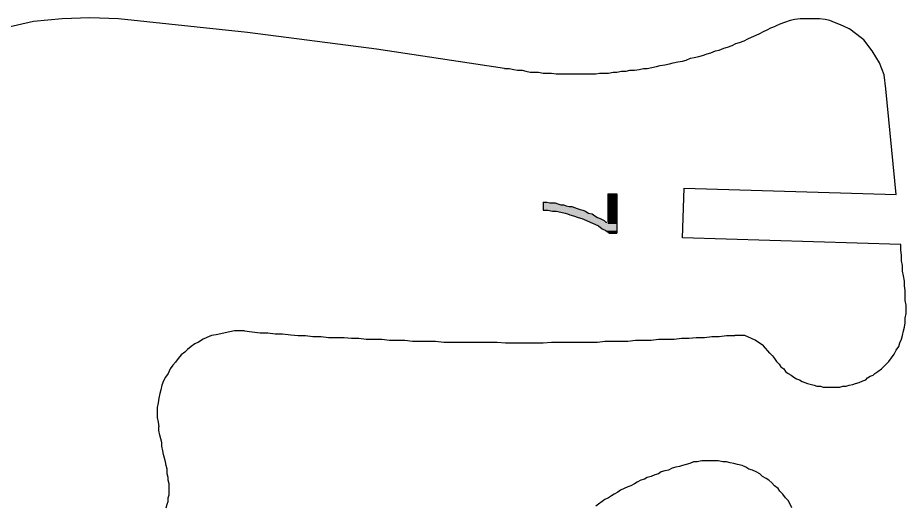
# Model space of a CAD drawing. Extents: x -1063 to 1100, y -467 to 441.
# Drawn here: x 676.8 to 837.5, y 126.7 to 214.9 of the extents above; entities that cross this region are included whole.
import ezdxf

# ---------------------------------------------------------------- set-up
doc = ezdxf.new("R2010")
doc.units = 0
doc.layers.add('H', color=7, linetype='CONTINUOUS')
doc.layers.add('P', color=250, linetype='CONTINUOUS')

# ---------------------------------------------------------------- blocks, each defined once
blk = doc.blocks.new('*U515')
at = {"layer": 'H', "color": 0, "linetype": 'CONTINUOUS'}
for p, q in [((783.47, 183.08), (785.13, 183.08)), ((783.47, 183.08), (783.47, 181.58)), ((785.13, 183.08), (785.13, 181.58)), ((771.8, 181.58), (772.47, 181.58)), ((771.8, 181.58), (771.8, 181.42)), ((771.8, 181.42), (771.8, 181.25)), ((771.8, 181.25), (771.8, 181.08)), ((771.8, 181.08), (771.8, 180.92)), ((771.8, 180.92), (771.8, 180.75)), ((771.8, 180.75), (771.8, 180.58)), ((771.8, 180.58), (771.8, 180.42)), ((771.8, 180.42), (771.8, 180.25)), ((771.8, 180.25), (771.8, 180.08)), ((771.8, 180.08), (772.63, 180.08)), ((772.47, 181.58), (772.97, 181.42)), ((772.63, 180.08), (773.47, 179.92)), ((772.97, 181.42), (773.47, 181.42)), ((773.47, 181.42), (773.97, 181.42)), ((773.97, 181.42), (774.47, 181.25)), ((774.47, 181.25), (774.97, 181.08)), ((774.97, 181.08), (775.47, 181.08)), ((775.47, 181.08), (775.97, 180.92)), ((775.97, 180.92), (776.47, 180.75)), ((776.47, 180.75), (776.97, 180.75)), ((776.97, 180.75), (777.47, 180.58)), ((777.47, 180.58), (777.97, 180.42)), ((777.97, 180.42), (778.47, 180.25)), ((778.47, 180.25), (778.97, 180.08)), ((778.97, 180.08), (779.47, 179.92)), ((783.47, 181.58), (783.47, 181.42)), ((783.47, 181.42), (783.47, 181.25)), ((783.47, 181.25), (783.47, 181.08)), ((783.47, 181.08), (783.47, 180.92)), ((783.47, 180.92), (783.47, 180.75)), ((783.47, 180.75), (783.47, 180.58)), ((783.47, 180.58), (783.47, 180.42)), ((783.47, 180.42), (783.47, 180.25)), ((783.47, 180.25), (783.47, 180.08)), ((783.47, 180.08), (783.47, 179.92)), ((785.13, 181.58), (785.13, 181.42)), ((785.13, 181.42), (785.13, 181.25)), ((785.13, 181.25), (785.13, 181.08)), ((785.13, 181.08), (785.13, 180.92)), ((785.13, 180.92), (785.13, 180.75)), ((785.13, 180.75), (785.13, 180.58)), ((785.13, 180.58), (785.13, 180.42)), ((785.13, 180.42), (785.13, 180.25)), ((785.13, 180.25), (785.13, 180.08)), ((785.13, 180.08), (785.13, 179.92)), ((773.47, 179.92), (774.13, 179.92)), ((774.13, 179.92), (774.97, 179.75)), ((774.97, 179.75), (775.8, 179.58)), ((775.8, 179.58), (776.22, 179.42)), ((776.22, 179.42), (776.63, 179.25)), ((776.63, 179.25), (777.3, 179.08)), ((777.3, 179.08), (778.13, 178.75)), ((778.13, 178.75), (778.8, 178.58)), ((778.8, 178.58), (779.22, 178.42)), ((779.22, 178.42), (779.63, 178.25)), ((779.47, 179.92), (779.72, 179.75)), ((779.72, 179.75), (779.97, 179.58)), ((779.97, 179.58), (780.63, 179.42)), ((780.63, 179.42), (780.88, 179.25)), ((780.88, 179.25), (781.13, 179.08)), ((781.13, 179.08), (781.63, 178.75)), ((781.63, 178.75), (782.13, 178.58)), ((782.13, 178.58), (782.47, 178.42)), ((782.47, 178.42), (782.8, 178.25)), ((783.47, 179.92), (783.47, 179.75)), ((783.47, 179.75), (783.47, 179.58)), ((783.47, 179.58), (783.47, 179.42)), ((783.47, 179.42), (783.47, 179.25)), ((783.47, 179.25), (783.47, 179.08)), ((783.47, 179.08), (783.47, 178.75)), ((783.47, 178.75), (783.47, 178.58)), ((783.47, 178.58), (783.47, 178.42)), ((783.47, 178.42), (783.47, 178.25)), ((785.13, 179.92), (785.13, 179.75)), ((785.13, 179.75), (785.13, 179.58)), ((785.13, 179.58), (785.13, 179.42)), ((785.13, 179.42), (785.13, 179.25)), ((785.13, 179.25), (785.13, 179.08)), ((785.13, 179.08), (785.13, 178.75)), ((785.13, 178.75), (785.13, 178.58)), ((785.13, 178.58), (785.13, 178.42)), ((785.13, 178.42), (785.13, 178.25)), ((779.63, 178.25), (780.3, 177.92)), ((780.3, 177.92), (781.13, 177.58)), ((781.13, 177.58), (781.8, 177.25)), ((781.8, 177.25), (782.47, 176.75)), ((782.8, 178.25), (783.13, 177.92)), ((783.13, 177.92), (783.3, 177.92)), ((783.47, 178.25), (783.47, 177.92)), ((785.13, 178.25), (785.13, 177.92)), ((785.13, 177.92), (785.13, 177.58)), ((785.13, 177.58), (785.13, 177.25)), ((785.13, 177.25), (785.13, 176.75)), ((782.47, 176.75), (783.13, 176.42)), ((783.13, 176.42), (783.8, 175.92)), ((783.8, 175.92), (785.13, 175.92)), ((785.13, 176.75), (785.13, 176.42)), ((785.13, 176.42), (785.13, 175.92))]:
    blk.add_line(p, q, dxfattribs=at)
for points in [[(783.47, 183.08), (783.47, 183.08), (785.13, 183.08)], [(783.47, 183.08), (783.47, 181.58), (785.13, 181.58)], [(771.8, 181.58), (771.8, 181.58), (772.47, 181.58)], [(771.8, 181.58), (771.8, 181.42), (772.97, 181.42)], [(771.8, 181.42), (771.8, 181.25), (774.47, 181.25)], [(771.8, 181.25), (771.8, 181.08), (774.97, 181.08)], [(771.8, 181.08), (771.8, 180.92), (775.97, 180.92)], [(771.8, 180.92), (771.8, 180.75), (776.47, 180.75)], [(771.8, 180.75), (771.8, 180.58), (777.47, 180.58)], [(771.8, 180.58), (771.8, 180.42), (777.97, 180.42)], [(771.8, 180.42), (771.8, 180.25), (778.47, 180.25)], [(771.8, 180.25), (771.8, 180.08), (778.97, 180.08)], [(771.8, 180.08), (771.8, 180.08), (772.63, 180.08)], [(772.63, 180.08), (773.47, 179.92), (779.47, 179.92)], [(772.97, 181.42), (772.97, 181.42), (773.47, 181.42)], [(773.47, 181.42), (773.47, 181.42), (773.97, 181.42)], [(774.97, 181.08), (774.97, 181.08), (775.47, 181.08)], [(776.47, 180.75), (776.47, 180.75), (776.97, 180.75)], [(783.47, 181.58), (783.47, 181.42), (785.13, 181.42)], [(783.47, 181.42), (783.47, 181.25), (785.13, 181.25)], [(783.47, 181.25), (783.47, 181.08), (785.13, 181.08)], [(783.47, 181.08), (783.47, 180.92), (785.13, 180.92)], [(783.47, 180.92), (783.47, 180.75), (785.13, 180.75)], [(783.47, 180.75), (783.47, 180.58), (785.13, 180.58)], [(783.47, 180.58), (783.47, 180.42), (785.13, 180.42)], [(783.47, 180.42), (783.47, 180.25), (785.13, 180.25)], [(783.47, 180.25), (783.47, 180.08), (785.13, 180.08)], [(783.47, 180.08), (783.47, 179.92), (785.13, 179.92)], [(773.47, 179.92), (773.47, 179.92), (774.13, 179.92)], [(774.13, 179.92), (774.97, 179.75), (779.72, 179.75)], [(774.97, 179.75), (775.8, 179.58), (779.97, 179.58)], [(775.8, 179.58), (776.22, 179.42), (780.63, 179.42)], [(776.22, 179.42), (776.63, 179.25), (780.88, 179.25)], [(776.63, 179.25), (777.3, 179.08), (781.13, 179.08)], [(777.3, 179.08), (778.13, 178.75), (781.63, 178.75)], [(778.13, 178.75), (778.8, 178.58), (782.13, 178.58)], [(778.8, 178.58), (779.22, 178.42), (782.47, 178.42)], [(779.22, 178.42), (779.63, 178.25), (782.8, 178.25)], [(783.47, 179.92), (783.47, 179.75), (785.13, 179.75)], [(783.47, 179.75), (783.47, 179.58), (785.13, 179.58)], [(783.47, 179.58), (783.47, 179.42), (785.13, 179.42)], [(783.47, 179.42), (783.47, 179.25), (785.13, 179.25)], [(783.47, 179.25), (783.47, 179.08), (785.13, 179.08)], [(783.47, 179.08), (783.47, 178.75), (785.13, 178.75)], [(783.47, 178.75), (783.47, 178.58), (785.13, 178.58)], [(783.47, 178.58), (783.47, 178.42), (785.13, 178.42)], [(783.47, 178.42), (783.47, 178.25), (785.13, 178.25)], [(779.63, 178.25), (780.3, 177.92), (783.13, 177.92)], [(780.3, 177.92), (781.13, 177.58), (783.47, 177.58)], [(781.13, 177.58), (781.8, 177.25), (785.13, 177.25)], [(781.8, 177.25), (782.47, 176.75), (785.13, 176.75)], [(783.13, 177.92), (783.13, 177.92), (783.3, 177.92)], [(783.47, 178.25), (783.47, 177.92), (785.13, 177.92)], [(783.47, 177.92), (783.47, 177.58), (785.13, 177.58)], [(782.47, 176.75), (783.13, 176.42), (785.13, 176.42)], [(783.13, 176.42), (783.8, 175.92), (785.13, 175.92)], [(783.8, 175.92), (783.8, 175.92), (785.13, 175.92)]]:
    blk.add_solid(points, dxfattribs=at)
at = {"layer": 'H', "color": 0, "linetype": 'CONTINUOUS', "extrusion": (0, 0, -1)}
for points in [[(-783.47, 183.08), (-785.13, 183.08), (-785.13, 181.58)], [(-771.8, 181.58), (-772.47, 181.58), (-772.97, 181.42)], [(-771.8, 181.42), (-773.97, 181.42), (-774.47, 181.25)], [(-771.8, 181.25), (-774.47, 181.25), (-774.97, 181.08)], [(-771.8, 181.08), (-775.47, 181.08), (-775.97, 180.92)], [(-771.8, 180.92), (-775.97, 180.92), (-776.47, 180.75)], [(-771.8, 180.75), (-776.97, 180.75), (-777.47, 180.58)], [(-771.8, 180.58), (-777.47, 180.58), (-777.97, 180.42)], [(-771.8, 180.42), (-777.97, 180.42), (-778.47, 180.25)], [(-771.8, 180.25), (-778.47, 180.25), (-778.97, 180.08)], [(-772.63, 180.08), (-778.97, 180.08), (-779.47, 179.92)], [(-783.47, 181.58), (-785.13, 181.58), (-785.13, 181.42)], [(-783.47, 181.42), (-785.13, 181.42), (-785.13, 181.25)], [(-783.47, 181.25), (-785.13, 181.25), (-785.13, 181.08)], [(-783.47, 181.08), (-785.13, 181.08), (-785.13, 180.92)], [(-783.47, 180.92), (-785.13, 180.92), (-785.13, 180.75)], [(-783.47, 180.75), (-785.13, 180.75), (-785.13, 180.58)], [(-783.47, 180.58), (-785.13, 180.58), (-785.13, 180.42)], [(-783.47, 180.42), (-785.13, 180.42), (-785.13, 180.25)], [(-783.47, 180.25), (-785.13, 180.25), (-785.13, 180.08)], [(-783.47, 180.08), (-785.13, 180.08), (-785.13, 179.92)], [(-774.13, 179.92), (-779.47, 179.92), (-779.72, 179.75)], [(-774.97, 179.75), (-779.72, 179.75), (-779.97, 179.58)], [(-775.8, 179.58), (-779.97, 179.58), (-780.63, 179.42)], [(-776.22, 179.42), (-780.63, 179.42), (-780.88, 179.25)], [(-776.63, 179.25), (-780.88, 179.25), (-781.13, 179.08)], [(-777.3, 179.08), (-781.13, 179.08), (-781.63, 178.75)], [(-778.13, 178.75), (-781.63, 178.75), (-782.13, 178.58)], [(-778.8, 178.58), (-782.13, 178.58), (-782.47, 178.42)], [(-779.22, 178.42), (-782.47, 178.42), (-782.8, 178.25)], [(-783.47, 179.92), (-785.13, 179.92), (-785.13, 179.75)], [(-783.47, 179.75), (-785.13, 179.75), (-785.13, 179.58)], [(-783.47, 179.58), (-785.13, 179.58), (-785.13, 179.42)], [(-783.47, 179.42), (-785.13, 179.42), (-785.13, 179.25)], [(-783.47, 179.25), (-785.13, 179.25), (-785.13, 179.08)], [(-783.47, 179.08), (-785.13, 179.08), (-785.13, 178.75)], [(-783.47, 178.75), (-785.13, 178.75), (-785.13, 178.58)], [(-783.47, 178.58), (-785.13, 178.58), (-785.13, 178.42)], [(-783.47, 178.42), (-785.13, 178.42), (-785.13, 178.25)], [(-779.63, 178.25), (-782.8, 178.25), (-783.13, 177.92)], [(-780.3, 177.92), (-783.3, 177.92), (-783.47, 177.58)], [(-781.13, 177.58), (-785.13, 177.58), (-785.13, 177.25)], [(-781.8, 177.25), (-785.13, 177.25), (-785.13, 176.75)], [(-783.47, 178.25), (-785.13, 178.25), (-785.13, 177.92)], [(-783.47, 177.92), (-785.13, 177.92), (-785.13, 177.58)], [(-782.47, 176.75), (-785.13, 176.75), (-785.13, 176.42)], [(-783.13, 176.42), (-785.13, 176.42), (-785.13, 175.92)]]:
    blk.add_solid(points, dxfattribs=at)

msp = doc.modelspace()

# ---------------------------------------------------------------- linework, layer by layer
at = {"layer": 'P', "color": 0, "linetype": 'CONTINUOUS'}
for points in [[(764.8, 205.75), (741.63, 209.25), (718.3, 212.25), (694.97, 214.75), (689.8, 214.92), (684.8, 214.75), (679.63, 214.25), (674.63, 213.08)], [(812.8, 154.25), (813.3, 153.75), (813.63, 153.25), (813.97, 152.75), (814.47, 152.25), (814.8, 151.75), (815.3, 151.42), (815.63, 150.92), (816.13, 150.58), (816.63, 150.25), (817.13, 149.92), (817.63, 149.58), (818.13, 149.42), (818.63, 149.08), (819.13, 148.92), (819.63, 148.75), (820.3, 148.58), (820.8, 148.42), (821.3, 148.25), (821.97, 148.25), (822.47, 148.08), (823.13, 148.08), (823.63, 148.08), (824.13, 148.08), (824.8, 148.08), (825.47, 148.08), (825.97, 148.25), (826.63, 148.25), (827.13, 148.42), (827.8, 148.58), (828.3, 148.75), (828.97, 148.92), (829.63, 149.25), (830.13, 149.42), (830.47, 149.75), (830.97, 150.08), (831.47, 150.25), (831.8, 150.58), (832.3, 150.92), (832.97, 151.42), (833.63, 152.08), (834.3, 152.75), (834.8, 153.42), (835.3, 154.08), (835.63, 154.75), (836.13, 155.42), (836.3, 156.08), (836.63, 156.75), (836.8, 157.42), (836.97, 158.25), (837.13, 158.92), (837.3, 159.75), (837.3, 160.58), (837.47, 161.42), (837.47, 162.08), (837.47, 162.92), (837.3, 163.75), (837.3, 164.58), (837.3, 165.58), (837.13, 166.42), (837.13, 167.25), (836.97, 168.25), (836.8, 169.08), (836.8, 170.08), (836.63, 170.92), (836.63, 171.92), (836.47, 172.92), (836.47, 173.92), (796.97, 175.08), (797.3, 184.08), (835.63, 182.92), (833.8, 202.08), (833.47, 204.58), (832.63, 206.75), (831.3, 208.92), (829.8, 210.92), (827.8, 212.42), (827.47, 212.75), (827.13, 212.92), (826.13, 213.42), (825.3, 213.75), (824.47, 214.08), (823.63, 214.42), (822.8, 214.58), (821.8, 214.75), (820.97, 214.75), (819.97, 214.75), (819.13, 214.75), (818.3, 214.75), (817.3, 214.58), (816.47, 214.42), (815.47, 214.08), (814.63, 213.75), (813.8, 213.42)], [(764.8, 205.75), (765.63, 205.75), (766.47, 205.58), (767.13, 205.42), (767.97, 205.42), (768.63, 205.25), (769.47, 205.08), (770.3, 205.08), (770.97, 205.08), (771.8, 204.92), (772.63, 204.92), (773.3, 204.92), (774.13, 204.75), (774.97, 204.75), (775.63, 204.75), (776.47, 204.75), (777.3, 204.75), (778.13, 204.75), (778.8, 204.75), (779.63, 204.75), (780.47, 204.75), (781.3, 204.75), (781.97, 204.92), (782.8, 204.92), (783.63, 204.92), (784.47, 205.08), (785.13, 205.08), (785.97, 205.25), (786.8, 205.25), (787.47, 205.42), (788.3, 205.42), (789.13, 205.58), (789.97, 205.75), (790.63, 205.75), (791.47, 205.92), (792.3, 206.08), (792.97, 206.25), (793.8, 206.42), (794.63, 206.58), (795.3, 206.75), (796.13, 206.92), (796.97, 207.08), (797.63, 207.25), (798.47, 207.58), (799.13, 207.75), (799.97, 207.92), (800.63, 208.08), (801.47, 208.42), (802.13, 208.58), (802.97, 208.92), (803.63, 209.08), (804.47, 209.42), (805.13, 209.58), (805.97, 209.92), (806.63, 210.25), (807.3, 210.42), (808.13, 210.75), (808.8, 211.08), (809.47, 211.42), (810.3, 211.75), (810.97, 212.08), (811.63, 212.42), (812.3, 212.75), (812.97, 213.08), (813.8, 213.42)], [(717.8, 158.25), (716.97, 158.25), (715.97, 158.25), (715.13, 158.08), (714.3, 157.92), (713.47, 157.75), (712.63, 157.58), (711.8, 157.42), (710.97, 157.08), (710.3, 156.75), (709.47, 156.25), (708.8, 155.92), (708.13, 155.42), (707.47, 154.92), (706.97, 154.42), (706.3, 153.92), (705.8, 153.25), (705.3, 152.58), (704.8, 152.08), (704.3, 151.42), (703.97, 150.58), (703.47, 149.92), (703.13, 149.25), (702.8, 148.42), (702.63, 147.58), (702.47, 146.92), (702.3, 146.08), (702.13, 145.25), (701.97, 144.42), (701.97, 143.58), (701.97, 142.58), (702.13, 141.75), (702.3, 140.92)], [(717.8, 158.25), (719.13, 158.08), (720.63, 157.92), (721.97, 157.92), (723.3, 157.75), (724.63, 157.75), (726.13, 157.58), (727.47, 157.42), (728.8, 157.42), (730.13, 157.25), (731.63, 157.25), (732.97, 157.08), (734.3, 157.08), (735.8, 157.08), (737.13, 156.92), (738.47, 156.92), (739.8, 156.75), (741.3, 156.75), (742.63, 156.75), (743.97, 156.58), (745.47, 156.58), (746.8, 156.58), (748.13, 156.42), (749.63, 156.42), (750.97, 156.42), (752.3, 156.42), (753.8, 156.25), (755.13, 156.25), (756.47, 156.25), (757.97, 156.25), (759.3, 156.25), (760.8, 156.25), (762.13, 156.25), (763.47, 156.25), (764.97, 156.08), (766.3, 156.08), (767.63, 156.08), (769.13, 156.08), (770.47, 156.08), (771.8, 156.08), (773.3, 156.25), (774.63, 156.25), (775.97, 156.25), (777.47, 156.25), (778.8, 156.25), (780.13, 156.25), (781.63, 156.25), (782.97, 156.42), (784.3, 156.42), (785.8, 156.42), (787.13, 156.42), (788.47, 156.58), (789.97, 156.58), (791.3, 156.58), (792.63, 156.75), (793.97, 156.75), (795.47, 156.75), (796.8, 156.92), (798.13, 156.92), (799.47, 157.08), (800.97, 157.08), (802.3, 157.25), (803.63, 157.25), (804.97, 157.42), (806.47, 157.42)], [(812.8, 154.25), (811.63, 155.58), (810.13, 156.58), (808.3, 157.42), (806.47, 157.42)], [(703.63, 126.25), (703.8, 126.92), (703.97, 127.42), (703.97, 128.08), (704.13, 128.58), (704.13, 129.25), (704.13, 129.92), (704.13, 130.58), (703.97, 131.25), (703.97, 131.75), (703.8, 132.42), (703.8, 133.25), (703.63, 133.92), (703.47, 134.58), (703.3, 135.25), (703.13, 135.92), (702.97, 136.58), (702.8, 137.42), (702.8, 138.08), (702.63, 138.75), (702.47, 139.42), (702.3, 140.25), (702.3, 140.92)], [(816.8, 126.25), (816.47, 126.92), (816.13, 127.58), (815.63, 128.08), (815.13, 128.75), (814.63, 129.25), (814.3, 129.75), (813.63, 130.25), (813.13, 130.75), (812.63, 131.25), (812.13, 131.58), (811.47, 131.92), (810.97, 132.42), (810.3, 132.75), (809.63, 133.08), (808.97, 133.25), (808.47, 133.58), (807.8, 133.92), (806.97, 134.08), (806.3, 134.25), (805.63, 134.42), (804.97, 134.58), (804.3, 134.58), (803.47, 134.75), (802.8, 134.75), (801.97, 134.75), (801.3, 134.75), (800.47, 134.75), (799.63, 134.58), (798.97, 134.58), (798.3, 134.25), (797.63, 134.08), (796.97, 133.92), (796.47, 133.75), (795.8, 133.58), (795.13, 133.42), (794.47, 133.08), (793.8, 132.92), (793.13, 132.75), (792.63, 132.42), (791.97, 132.25), (791.3, 131.92), (790.63, 131.75), (790.13, 131.42), (789.47, 131.25), (788.8, 130.92), (788.3, 130.58), (787.63, 130.25), (787.13, 130.08), (786.47, 129.75), (785.8, 129.42), (785.3, 129.08), (784.63, 128.75), (784.13, 128.42), (783.63, 128.08), (782.97, 127.75), (782.47, 127.42), (781.8, 126.92), (781.3, 126.58)]]:
    msp.add_lwpolyline(points, dxfattribs=at)

# ---------------------------------------------------------------- block references
at = {"layer": 'H', "color": 0, "linetype": 'CONTINUOUS'}
msp.add_blockref('*U515', (0, 0), dxfattribs=at)

doc.saveas('drawing.dxf')
